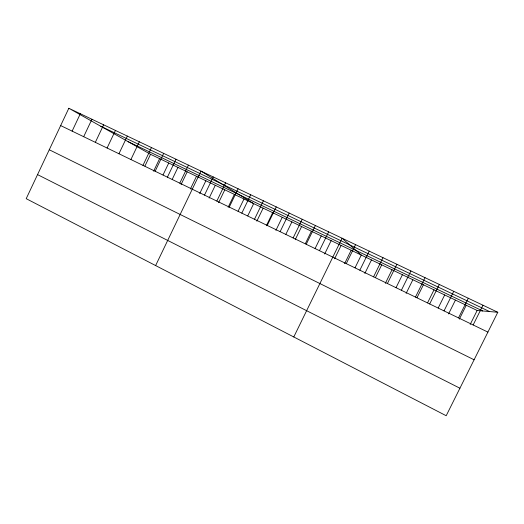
<?xml version="1.0" encoding="UTF-8"?>
<svg xmlns="http://www.w3.org/2000/svg" width="524" height="524" viewBox="0 0 524 524"><rect width="100%" height="100%" fill="white"/><g stroke="black" fill="none" stroke-linecap="round" stroke-linejoin="round"><path stroke-width="0.79" d="M68.827 108.265L26.2 198.675L446.193 415.735L497.8 312.278L68.827 108.265L150.539 154.305L477.154 310.477L497.8 312.278M72.129 131.118L80.336 113.741M83.683 136.705L91.936 119.256M95.335 142.338L103.641 124.823M107.093 148.023L115.437 130.437M118.948 153.755L127.339 136.096M130.908 159.532L139.345 141.801M142.967 165.368L151.456 147.565M144.932 166.075L150.539 154.305M153.624 171.184L159.617 158.648M155.137 171.243L163.671 153.375M163.049 174.931L168.748 163.01M167.405 177.178L175.992 159.231M172.219 179.359L177.937 167.405M179.791 183.164L188.424 165.145M181.108 184.527L187.186 171.826M190.389 189.013L196.5 176.28M155.628 265.563L200.961 171.106L253.675 203.62L247.754 215.868M199.736 193.533L205.873 180.76M204.504 195.111L213.235 176.942M209.142 198.085L215.305 185.273M216.838 201.072L225.615 182.83M218.613 202.664L224.803 189.812M228.15 207.275L234.366 194.384M229.276 207.085L238.106 188.771M238.093 211.198L243.988 198.989M241.826 213.15L250.701 194.764M254.481 219.268L263.415 200.81M256.845 221.154L263.14 208.146M266.343 225.746L272.663 212.698M267.247 225.438L276.233 206.901M275.906 230.37L282.253 217.283M280.13 231.667L289.163 213.052M285.881 234.3L291.907 221.901M293.126 237.948L302.21 219.261M295.215 239.71L301.621 226.545M305.328 243.693L311.4 231.222M306.232 244.282L315.376 225.523M315.107 248.514L321.245 235.924M319.463 250.675L328.653 231.837M324.651 253.996L331.155 240.667M293.781 336.965L342.054 238.21L361.285 255.07L355.036 267.816M334.594 258.804L341.131 245.435M344.609 263.651L351.178 250.236M346.272 263.637L355.573 244.636M359.857 270.207L369.217 251.127M364.842 273.43L371.464 259.937M373.573 276.836L382.985 257.677M375.407 277.661L381.714 264.836M385.343 283.346L392.031 269.768M387.406 283.523L396.878 264.279M396.059 287.643L402.419 274.74M401.371 290.27L410.901 270.947M406.133 293.401L412.873 279.737M415.46 297.082L425.049 277.681M416.986 297.756L423.405 284.774M427.558 302.872L434.01 289.844M429.68 303.959L439.328 284.473M438.208 308.014L444.686 294.947M444.038 310.896L453.745 291.324M448.564 313.928L455.435 300.088M458.526 317.898L468.292 298.248M459.358 319.149L466.255 305.263M470.205 324.435L477.154 310.477M473.146 324.965L482.977 305.23M100.798 126.277L489.547 311.557M128.151 141.69L482.67 310.955M60.666 125.583L487.909 332.105M49.263 149.759L474.102 359.785M37.545 174.61L459.921 388.219"/></g></svg>
